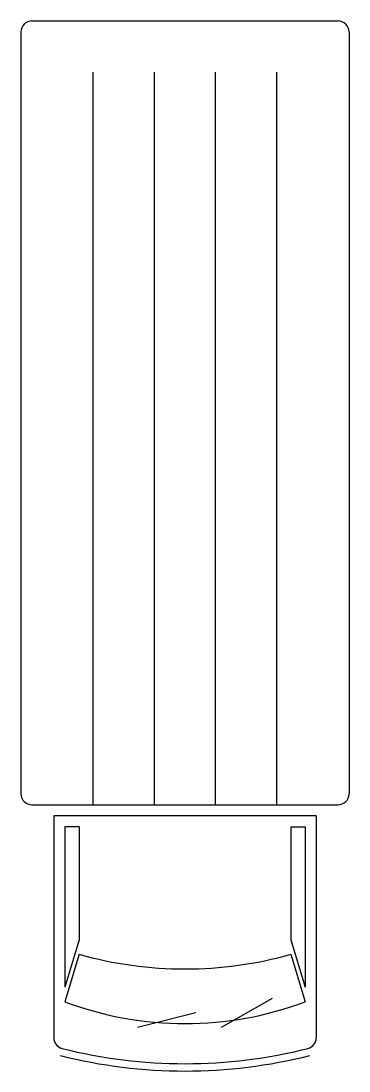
# Model space of a CAD drawing. Header units: metres. Extents: x -1.08 to 1.08, y 0 to 6.91.
import ezdxf

# ---------------------------------------------------------------- set-up
doc = ezdxf.new("R2010")
doc.units = ezdxf.units.M

msp = doc.modelspace()

# ---------------------------------------------------------------- linework, layer by layer
for p, q in [((-1.008, 6.912), (1.008, 6.912)), ((-1.08, 6.84), (-1.08, 1.824)), ((1.08, 6.84), (1.08, 1.824)), ((-0.6048, 1.752), (-0.6048, 6.576)), ((-0.2016, 1.752), (-0.2016, 6.576)), ((0.2016, 1.752), (0.2016, 6.576)), ((0.6048, 1.752), (0.6048, 6.576)), ((-1.008, 1.752), (1.008, 1.752)), ((0.864, 1.68), (-0.864, 1.68)), ((-0.864, 1.68), (-0.864, 0.2182)), ((0.864, 1.68), (0.864, 0.2182)), ((-0.696, 1.608), (-0.792, 1.608)), ((-0.792, 1.608), (-0.792, 0.552)), ((-0.696, 1.608), (-0.696, 0.864)), ((0.696, 1.608), (0.696, 0.864)), ((0.696, 1.608), (0.792, 1.608)), ((0.792, 1.608), (0.792, 0.552)), ((-0.696, 0.864), (-0.792, 0.552)), ((0.696, 0.864), (0.792, 0.552)), ((-0.696, 0.768), (-0.792, 0.456)), ((0.696, 0.768), (0.792, 0.456)), ((0.24, 0.288), (0.576, 0.48)), ((-0.312, 0.288), (0.072, 0.384))]:
    msp.add_line(p, q)
for centre, radius, start, end in [((-1.008, 6.84), 0.072, 90, 180), ((1.008, 6.84), 0.072, 0, 90), ((-1.008, 1.824), 0.072, 180, 270), ((1.008, 1.824), 0.072, 270, 0), ((0, 3.243), 2.571, 254.29337, 285.70663), ((0, 2.562), 2.25, 249.39031, 290.60969), ((-0.792, 0.2182), 0.072, 180, 255.86436), ((0.792, 0.2182), 0.072, 284.13564, 0), ((0, 3.363), 3.315, 255.86436, 284.13564), ((0, 3.363), 3.363, 255.86436, 284.13564)]:
    msp.add_arc(centre, radius, start, end)

doc.saveas('drawing.dxf')
